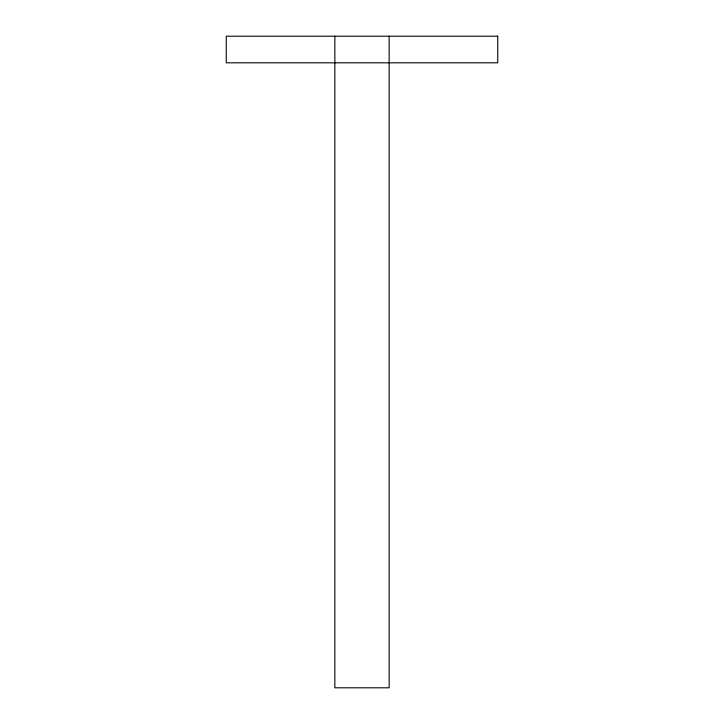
<?xml version="1.0" encoding="UTF-8"?>
<svg xmlns="http://www.w3.org/2000/svg" width="724" height="724" viewBox="0 0 724 724"><rect width="100%" height="100%" fill="white"/><g stroke="black" fill="none" stroke-linecap="round" stroke-linejoin="round"><path stroke-width="1.09" d="M389.15 36.2L389.15 687.8L334.85 687.8L334.85 36.2M497.75 36.2L226.25 36.2L226.25 62.816L497.75 62.816L497.75 36.2"/></g></svg>
